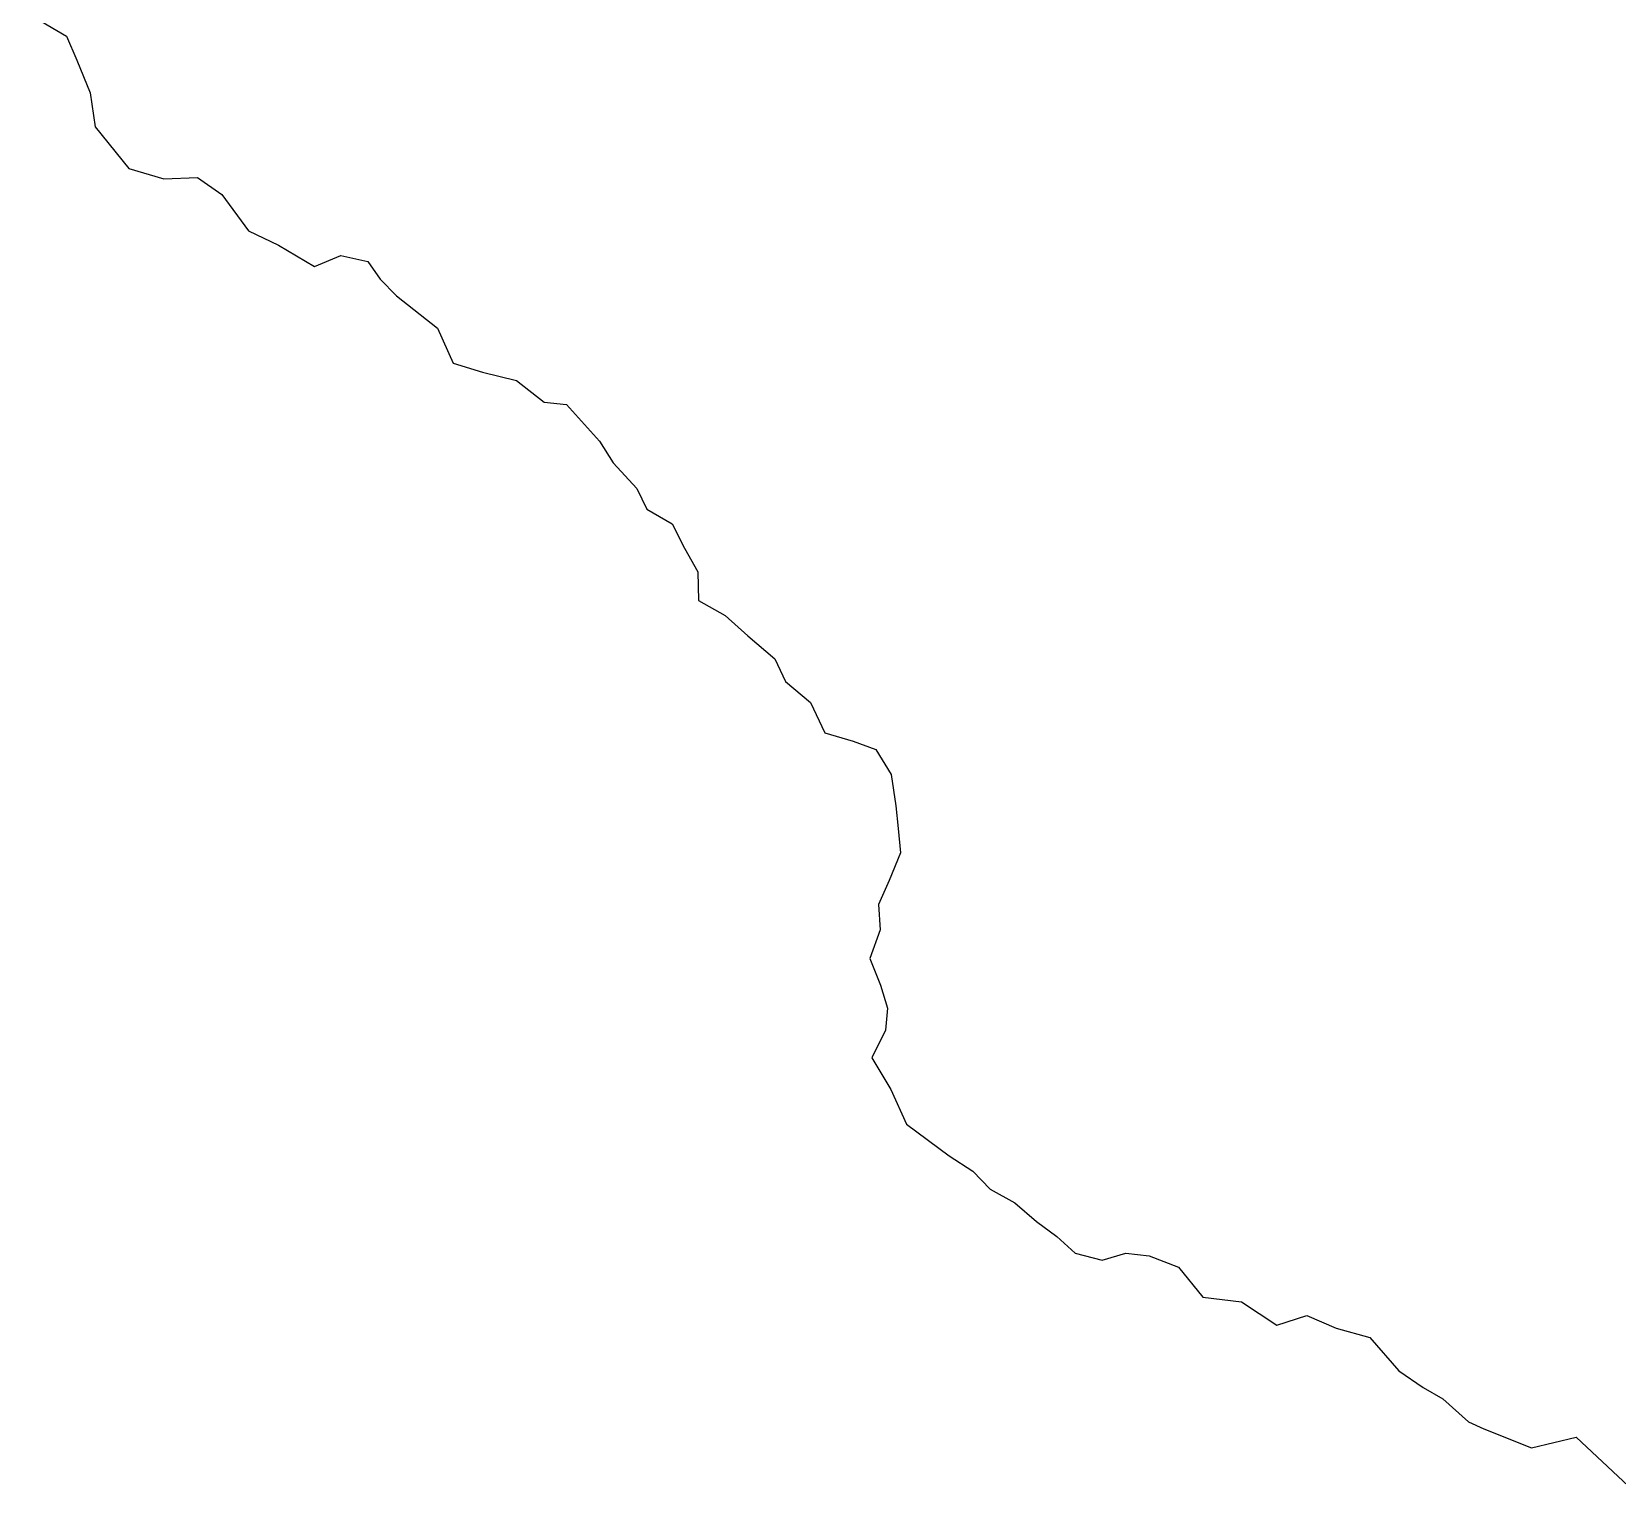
# Model space of a CAD drawing. Extents: x -15455 to 10897, y -24374 to 16165.
# Drawn here: x -7141 to -6508, y -11367 to -10786 of the extents above; entities that cross this region are included whole.
import ezdxf

# ---------------------------------------------------------------- set-up
doc = ezdxf.new("R2010")
doc.units = 0
doc.header["$MEASUREMENT"] = 0
doc.layers.add('COASTLINE', color=7, linetype='CONTINUOUS')

msp = doc.modelspace()

# ---------------------------------------------------------------- linework, layer by layer
at = {"layer": 'COASTLINE', "color": 7, "linetype": 'CONTINUOUS'}
msp.add_lwpolyline([(-7141.05, -10779.34), (-7127.11, -10787.45), (-7123.03, -10797.03), (-7117.67, -10810.05), (-7115.75, -10823.64), (-7102.27, -10840.31), (-7088.24, -10844.39), (-7074.75, -10843.87), (-7065.06, -10850.7), (-7054.39, -10865.16), (-7042.49, -10871), (-7028.12, -10879.44), (-7017.58, -10875.1), (-7006.75, -10877.42), (-7001.81, -10884.56), (-6995.33, -10891.26), (-6978.86, -10904.07), (-6972.62, -10918.15), (-6961, -10921.68), (-6947.3, -10924.98), (-6936.32, -10933.63), (-6927.35, -10934.57), (-6914.2, -10949.27), (-6908.75, -10957.9), (-6899.25, -10968.15), (-6895.23, -10976.47), (-6885.13, -10982.29), (-6880.26, -10991.97), (-6874.84, -11001.55), (-6874.66, -11012.88), (-6864.02, -11018.88), (-6854.9, -11027.08), (-6844.16, -11036.24), (-6839.82, -11045.34), (-6829.91, -11053.76), (-6824.2, -11065.78), (-6812.9, -11069.1), (-6803.73, -11072.47), (-6797.69, -11082.45), (-6795.78, -11094.95), (-6794.85, -11104.02), (-6793.87, -11113.82), (-6798.43, -11124.78), (-6802.65, -11134.41), (-6802.09, -11144.48), (-6806.21, -11155.97), (-6801.9, -11166.68), (-6799.12, -11175.84), (-6799.95, -11184.58), (-6805.4, -11195.71), (-6797.8, -11208.41), (-6791.49, -11222.14), (-6774.5, -11234.83), (-6764.98, -11240.98), (-6758.07, -11248.12), (-6748.19, -11253.7), (-6739.55, -11261.05), (-6731.42, -11267.1), (-6724.08, -11273.76), (-6713.35, -11276.49), (-6703.91, -11273.72), (-6694.57, -11274.77), (-6682.87, -11279.31), (-6673.07, -11291.36), (-6657.64, -11293.25), (-6643.55, -11302.55), (-6631.63, -11298.69), (-6619.84, -11303.7), (-6606.41, -11307.51), (-6594.85, -11320.78), (-6585.03, -11327.47), (-6577.2, -11332), (-6566.91, -11341.11), (-6560.79, -11343.95), (-6541.82, -11351.58), (-6523.97, -11347.24), (-6503.01, -11366.91)], dxfattribs=at)

doc.saveas('drawing.dxf')
